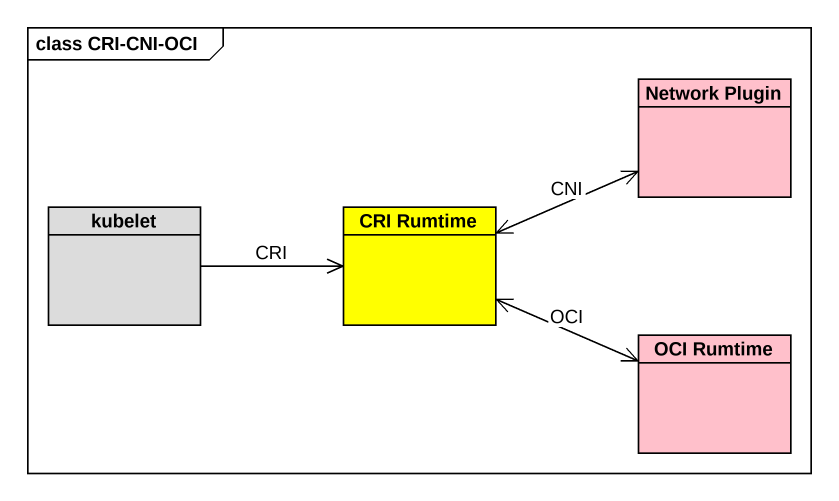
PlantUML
@startuml
mainframe class CRI-CNI-OCI
hide circle
hide empty members
class "Network Plugin" as Network_Plugin #FFC0CB
class kubelet #DCDCDC
class "CRI Rumtime" as CRI_Rumtime #FFFF00
class "OCI Rumtime" as OCI_Rumtime #FFC0CB
kubelet -right-> CRI_Rumtime : CRI
CRI_Rumtime <-right-> Network_Plugin : CNI
CRI_Rumtime <-right-> OCI_Rumtime : OCI
@enduml
